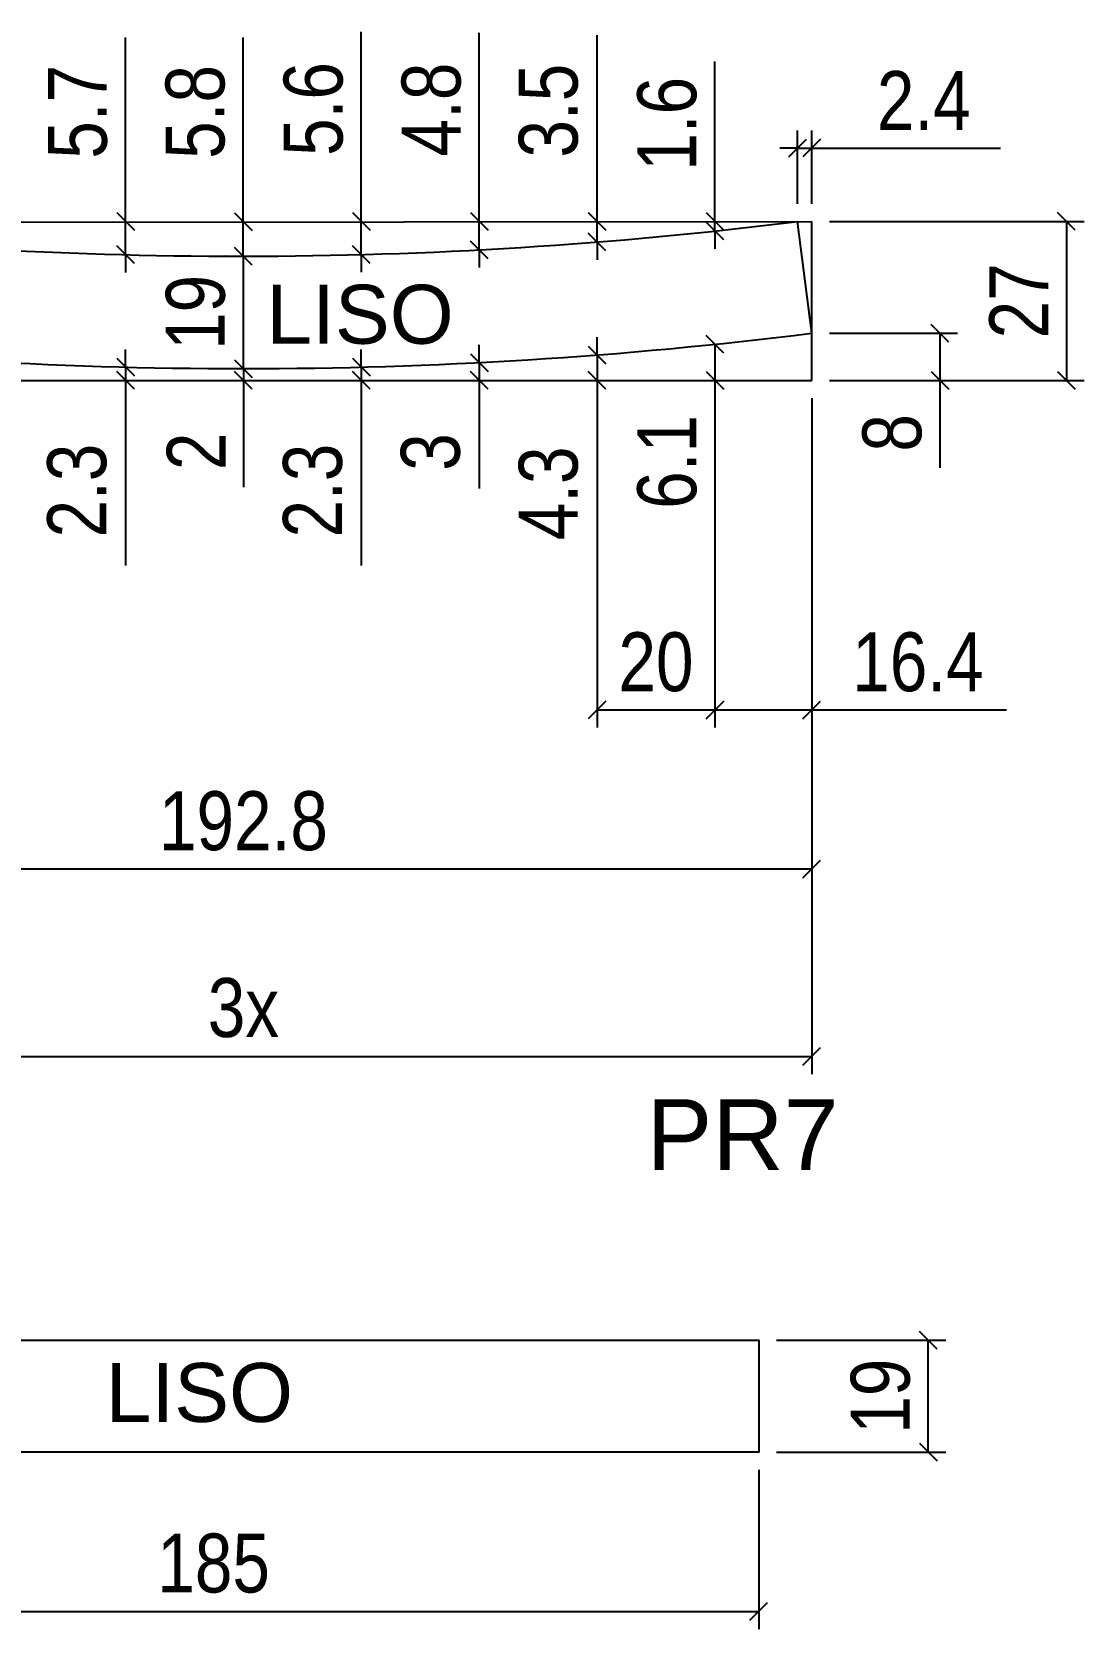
# Model space of a CAD drawing. Extents: x 5442 to 11695, y -218 to 3129.
# Drawn here: x 9387.3 to 9565.8, y 49.3 to 320.3 of the extents above; entities that cross this region are included whole.
import ezdxf
from ezdxf.enums import TextEntityAlignment as Align

# ---------------------------------------------------------------- set-up
doc = ezdxf.new("R2010")
doc.units = 0
for name, color, linetype in [('5', 5, 'Continuous'), ('COTA', 241, 'Continuous'), ('Cotas', 1, 'Continuous'), ('Painéis', 200, 'Continuous')]:
    doc.layers.add(name, color=color, linetype=linetype)
doc.layers.add('Escoras', color=2, linetype='Continuous', lineweight=25)
doc.layers.add('Romaneio', color=3, linetype='Continuous', lineweight=13)
doc.styles.add('ARIAL', font='arial.ttf')
doc.styles.add('COTA TECNICA-50', font='techl___.ttf', dxfattribs={"height": 10})
doc.styles.get("Standard").update_dxf_attribs({"font": 'arial.ttf'})
doc.dimstyles.new('COTA PAINEL-50', dxfattribs={"dimtxt": 10, "dimasz": 3, "dimexe": 3, "dimexo": 3, "dimgap": 3, "dimtad": 1, "dimdec": 1, "dimzin": 12, "dimdsep": 46, "dimtxsty": 'COTA TECNICA-50', "dimblk1": 'OBLIQUE', "dimblk2": 'OBLIQUE', "dimsah": 1, "dimcen": 0.9, "dimclrd": 4, "dimclre": 4, "dimclrt": 240, "dimadec": 1, "dimazin": 3, "dimtfac": 1, "dimtdec": 1, "dimtmove": 0, "dimatfit": 3, "dimfxl": 1, "dimtolj": 1, "dimtzin": 12, "dimarcsym": 0})

# ---------------------------------------------------------------- blocks, each defined once
blk = doc.blocks.new('_Oblique')
at = {"color": 0, "linetype": 'ByBlock', "lineweight": -2}
blk.add_line((-0.5, -0.5), (0.5, 0.5), dxfattribs=at)
blk = doc.blocks.new('*D1510')
at = {"layer": 'Cotas', "color": 4, "linetype": 'ByBlock', "lineweight": -2, "transparency": 16777216}
for p, q in [((9326.77, 258.19), (9326.77, 175.28)), ((9519.6, 258.19), (9519.6, 175.28)), ((9326.77, 178.28), (9519.6, 178.28))]:
    blk.add_line(p, q, dxfattribs=at)
at = {"layer": 'Defpoints', "color": 0, "linetype": 'ByBlock', "transparency": 16777216}
for p in [(9326.77, 261.19), (9519.6, 261.19), (9519.6, 178.28)]:
    blk.add_point(p, dxfattribs=at)
at = {"layer": 'Cotas', "color": 4, "linetype": 'ByBlock', "lineweight": -2, "transparency": 16777216, "xscale": 3, "yscale": 3, "zscale": 3, "rotation": 180}
blk.add_blockref('_Oblique', (9326.77, 178.28), dxfattribs=at)
at = {"layer": 'Cotas', "color": 4, "linetype": 'ByBlock', "lineweight": -2, "transparency": 16777216, "xscale": 3, "yscale": 3, "zscale": 3}
blk.add_blockref('_Oblique', (9519.6, 178.28), dxfattribs=at)
at = {"layer": 'Cotas', "color": 240, "linetype": 'ByBlock', "transparency": 16777216, "insert": (9423.18, 186.38), "char_height": 10, "attachment_point": 5, "style": 'COTA TECNICA-50'}
blk.add_mtext('\\A1;192.8', dxfattribs=at)
blk = doc.blocks.new('*D1511')
at = {"layer": 'Cotas', "color": 4, "linetype": 'ByBlock', "lineweight": -2, "transparency": 16777216}
for p, q in [((9326.77, 258.19), (9326.77, 143.45)), ((9519.6, 258.19), (9519.6, 143.45)), ((9326.77, 146.45), (9519.6, 146.45))]:
    blk.add_line(p, q, dxfattribs=at)
at = {"layer": 'Defpoints', "color": 0, "linetype": 'ByBlock', "transparency": 16777216}
for p in [(9326.77, 261.19), (9519.6, 261.19), (9519.6, 146.45)]:
    blk.add_point(p, dxfattribs=at)
at = {"layer": 'Cotas', "color": 4, "linetype": 'ByBlock', "lineweight": -2, "transparency": 16777216, "xscale": 3, "yscale": 3, "zscale": 3, "rotation": 180}
blk.add_blockref('_Oblique', (9326.77, 146.45), dxfattribs=at)
at = {"layer": 'Cotas', "color": 4, "linetype": 'ByBlock', "lineweight": -2, "transparency": 16777216, "xscale": 3, "yscale": 3, "zscale": 3}
blk.add_blockref('_Oblique', (9519.6, 146.45), dxfattribs=at)
at = {"layer": 'Cotas', "color": 240, "linetype": 'ByBlock', "transparency": 16777216, "insert": (9423.18, 154.67), "char_height": 10, "attachment_point": 5, "style": 'COTA TECNICA-50'}
blk.add_mtext('\\A1;3x', dxfattribs=at)
blk = doc.blocks.new('*D1182')
at = {"layer": 'Cotas', "color": 4, "linetype": 'ByBlock', "lineweight": -2, "transparency": 16777216}
for p, q in [((9503.18, 258.19), (9503.18, 202.26)), ((9519.6, 258.19), (9519.6, 202.26)), ((9503.18, 205.26), (9519.6, 205.26)), ((9519.6, 205.26), (9552.65, 205.26))]:
    blk.add_line(p, q, dxfattribs=at)
at = {"layer": 'Defpoints', "color": 0, "linetype": 'ByBlock', "transparency": 16777216}
for p in [(9503.18, 261.19), (9519.6, 261.19), (9519.6, 205.26)]:
    blk.add_point(p, dxfattribs=at)
at = {"layer": 'Cotas', "color": 4, "linetype": 'ByBlock', "lineweight": -2, "transparency": 16777216, "xscale": 3, "yscale": 3, "zscale": 3, "rotation": 180}
blk.add_blockref('_Oblique', (9503.18, 205.26), dxfattribs=at)
at = {"layer": 'Cotas', "color": 4, "linetype": 'ByBlock', "lineweight": -2, "transparency": 16777216, "xscale": 3, "yscale": 3, "zscale": 3}
blk.add_blockref('_Oblique', (9519.6, 205.26), dxfattribs=at)
at = {"layer": 'Cotas', "color": 240, "linetype": 'ByBlock', "transparency": 16777216, "insert": (9537.63, 213.36), "char_height": 10, "attachment_point": 5, "style": 'COTA TECNICA-50'}
blk.add_mtext('\\A1;16.4', dxfattribs=at)
blk = doc.blocks.new('*D1183')
at = {"layer": 'Cotas', "color": 4, "linetype": 'ByBlock', "lineweight": -2, "transparency": 16777216}
for p, q in [((9483.18, 258.19), (9483.18, 202.26)), ((9503.18, 258.19), (9503.18, 202.26)), ((9483.18, 205.26), (9503.18, 205.26))]:
    blk.add_line(p, q, dxfattribs=at)
at = {"layer": 'Defpoints', "color": 0, "linetype": 'ByBlock', "transparency": 16777216}
for p in [(9483.18, 261.19), (9503.18, 261.19), (9503.18, 205.26)]:
    blk.add_point(p, dxfattribs=at)
at = {"layer": 'Cotas', "color": 4, "linetype": 'ByBlock', "lineweight": -2, "transparency": 16777216, "xscale": 3, "yscale": 3, "zscale": 3, "rotation": 180}
blk.add_blockref('_Oblique', (9483.18, 205.26), dxfattribs=at)
at = {"layer": 'Cotas', "color": 4, "linetype": 'ByBlock', "lineweight": -2, "transparency": 16777216, "xscale": 3, "yscale": 3, "zscale": 3}
blk.add_blockref('_Oblique', (9503.18, 205.26), dxfattribs=at)
at = {"layer": 'Cotas', "color": 240, "linetype": 'ByBlock', "transparency": 16777216, "insert": (9493.18, 213.36), "char_height": 10, "attachment_point": 5, "style": 'COTA TECNICA-50'}
blk.add_mtext('\\A1;20', dxfattribs=at)
blk = doc.blocks.new('*D1187')
at = {"layer": 'Cotas', "color": 4, "linetype": 'ByBlock', "lineweight": -2, "transparency": 16777216}
for p, q in [((9403.18, 263.45), (9403.18, 266.45)), ((9403.18, 263.45), (9403.18, 261.19)), ((9406.18, 263.45), (9406.18, 263.45)), ((9403.18, 261.19), (9403.18, 229.76)), ((9406.18, 261.19), (9406.18, 261.19))]:
    blk.add_line(p, q, dxfattribs=at)
at = {"layer": 'Defpoints', "color": 0, "linetype": 'ByBlock', "transparency": 16777216}
for p in [(9403.18, 263.45), (9403.18, 261.19), (9403.18, 261.19)]:
    blk.add_point(p, dxfattribs=at)
at = {"layer": 'Cotas', "color": 4, "linetype": 'ByBlock', "lineweight": -2, "transparency": 16777216, "xscale": 3, "yscale": 3, "zscale": 3}
for p, rotation in [((9403.18, 263.45), 270), ((9403.18, 261.19), 90)]:
    blk.add_blockref('_Oblique', p, dxfattribs=dict(at, rotation=rotation))
at = {"layer": 'Cotas', "color": 240, "linetype": 'ByBlock', "transparency": 16777216, "insert": (9394.96, 242.48), "char_height": 10, "attachment_point": 5, "rotation": 90, "style": 'COTA TECNICA-50'}
blk.add_mtext('\\A1;2.3', dxfattribs=at)
blk = doc.blocks.new('*D1188')
at = {"layer": 'Cotas', "color": 4, "linetype": 'ByBlock', "lineweight": -2, "transparency": 16777216}
for p, q in [((9423.18, 263.19), (9423.18, 266.19)), ((9423.18, 263.19), (9423.18, 261.19)), ((9426.18, 263.19), (9426.18, 263.19)), ((9423.18, 261.19), (9423.18, 243.08)), ((9426.18, 261.19), (9426.18, 261.19))]:
    blk.add_line(p, q, dxfattribs=at)
at = {"layer": 'Defpoints', "color": 0, "linetype": 'ByBlock', "transparency": 16777216}
for p in [(9423.18, 263.19), (9423.18, 261.19), (9423.18, 261.19)]:
    blk.add_point(p, dxfattribs=at)
at = {"layer": 'Cotas', "color": 4, "linetype": 'ByBlock', "lineweight": -2, "transparency": 16777216, "xscale": 3, "yscale": 3, "zscale": 3}
for p, rotation in [((9423.18, 263.19), 270), ((9423.18, 261.19), 90)]:
    blk.add_blockref('_Oblique', p, dxfattribs=dict(at, rotation=rotation))
at = {"layer": 'Cotas', "color": 240, "linetype": 'ByBlock', "transparency": 16777216, "insert": (9415.18, 249.14), "char_height": 10, "attachment_point": 5, "rotation": 90, "style": 'COTA TECNICA-50'}
blk.add_mtext('\\A1;2', dxfattribs=at)
blk = doc.blocks.new('*D1189')
at = {"layer": 'Cotas', "color": 4, "linetype": 'ByBlock', "lineweight": -2, "transparency": 16777216}
for p, q in [((9443.18, 263.45), (9443.18, 266.45)), ((9443.18, 263.45), (9443.18, 261.19)), ((9446.18, 263.45), (9446.18, 263.45)), ((9443.18, 261.19), (9443.18, 229.76)), ((9446.18, 261.19), (9446.18, 261.19))]:
    blk.add_line(p, q, dxfattribs=at)
at = {"layer": 'Defpoints', "color": 0, "linetype": 'ByBlock', "transparency": 16777216}
for p in [(9443.18, 263.45), (9443.18, 261.19), (9443.18, 261.19)]:
    blk.add_point(p, dxfattribs=at)
at = {"layer": 'Cotas', "color": 4, "linetype": 'ByBlock', "lineweight": -2, "transparency": 16777216, "xscale": 3, "yscale": 3, "zscale": 3}
for p, rotation in [((9443.18, 263.45), 270), ((9443.18, 261.19), 90)]:
    blk.add_blockref('_Oblique', p, dxfattribs=dict(at, rotation=rotation))
at = {"layer": 'Cotas', "color": 240, "linetype": 'ByBlock', "transparency": 16777216, "insert": (9434.96, 242.48), "char_height": 10, "attachment_point": 5, "rotation": 90, "style": 'COTA TECNICA-50'}
blk.add_mtext('\\A1;2.3', dxfattribs=at)
blk = doc.blocks.new('*D1190')
at = {"layer": 'Cotas', "color": 4, "linetype": 'ByBlock', "lineweight": -2, "transparency": 16777216}
for p, q in [((9463.18, 264.22), (9463.18, 267.22)), ((9463.18, 264.22), (9463.18, 261.19)), ((9466.18, 264.22), (9466.18, 264.22)), ((9463.18, 261.19), (9463.18, 242.86)), ((9466.18, 261.19), (9466.18, 261.19))]:
    blk.add_line(p, q, dxfattribs=at)
at = {"layer": 'Defpoints', "color": 0, "linetype": 'ByBlock', "transparency": 16777216}
for p in [(9463.18, 264.22), (9463.18, 261.19), (9463.18, 261.19)]:
    blk.add_point(p, dxfattribs=at)
at = {"layer": 'Cotas', "color": 4, "linetype": 'ByBlock', "lineweight": -2, "transparency": 16777216, "xscale": 3, "yscale": 3, "zscale": 3}
for p, rotation in [((9463.18, 264.22), 270), ((9463.18, 261.19), 90)]:
    blk.add_blockref('_Oblique', p, dxfattribs=dict(at, rotation=rotation))
at = {"layer": 'Cotas', "color": 240, "linetype": 'ByBlock', "transparency": 16777216, "insert": (9454.96, 249.03), "char_height": 10, "attachment_point": 5, "rotation": 90, "style": 'COTA TECNICA-50'}
blk.add_mtext('\\A1;3', dxfattribs=at)
blk = doc.blocks.new('*D1191')
at = {"layer": 'Cotas', "color": 4, "linetype": 'ByBlock', "lineweight": -2, "transparency": 16777216}
for p, q in [((9483.18, 265.51), (9483.18, 268.51)), ((9483.18, 265.51), (9483.18, 261.19)), ((9486.18, 265.51), (9486.18, 265.51)), ((9483.18, 261.19), (9483.18, 228.83)), ((9486.18, 261.19), (9486.18, 261.19))]:
    blk.add_line(p, q, dxfattribs=at)
at = {"layer": 'Defpoints', "color": 0, "linetype": 'ByBlock', "transparency": 16777216}
for p in [(9483.18, 265.51), (9483.18, 261.19), (9483.18, 261.19)]:
    blk.add_point(p, dxfattribs=at)
at = {"layer": 'Cotas', "color": 4, "linetype": 'ByBlock', "lineweight": -2, "transparency": 16777216, "xscale": 3, "yscale": 3, "zscale": 3}
for p, rotation in [((9483.18, 265.51), 270), ((9483.18, 261.19), 90)]:
    blk.add_blockref('_Oblique', p, dxfattribs=dict(at, rotation=rotation))
at = {"layer": 'Cotas', "color": 240, "linetype": 'ByBlock', "transparency": 16777216, "insert": (9474.96, 242.01), "char_height": 10, "attachment_point": 5, "rotation": 90, "style": 'COTA TECNICA-50'}
blk.add_mtext('\\A1;4.3', dxfattribs=at)
blk = doc.blocks.new('*D1192')
at = {"layer": 'Cotas', "color": 4, "linetype": 'ByBlock', "lineweight": -2, "transparency": 16777216}
for p, q in [((9503.18, 267.32), (9503.18, 261.19)), ((9506.18, 267.32), (9506.18, 267.32)), ((9503.18, 261.19), (9503.18, 236.52)), ((9506.18, 261.19), (9506.18, 261.19))]:
    blk.add_line(p, q, dxfattribs=at)
at = {"layer": 'Defpoints', "color": 0, "linetype": 'ByBlock', "transparency": 16777216}
for p in [(9503.18, 267.32), (9503.18, 261.19), (9503.18, 261.19)]:
    blk.add_point(p, dxfattribs=at)
at = {"layer": 'Cotas', "color": 4, "linetype": 'ByBlock', "lineweight": -2, "transparency": 16777216, "xscale": 3, "yscale": 3, "zscale": 3}
for p, rotation in [((9503.18, 267.32), 90), ((9503.18, 261.19), 270)]:
    blk.add_blockref('_Oblique', p, dxfattribs=dict(at, rotation=rotation))
at = {"layer": 'Cotas', "color": 240, "linetype": 'ByBlock', "transparency": 16777216, "insert": (9495.08, 247.35), "char_height": 10, "attachment_point": 5, "rotation": 90, "style": 'COTA TECNICA-50'}
blk.add_mtext('\\A1;6.1', dxfattribs=at)
blk = doc.blocks.new('*D1512')
at = {"layer": 'Cotas', "color": 4, "linetype": 'ByBlock', "lineweight": -2, "transparency": 16777216}
for p, q in [((9522.6, 269.19), (9544.36, 269.19)), ((9541.36, 269.19), (9541.36, 261.19)), ((9522.6, 261.19), (9544.36, 261.19)), ((9541.36, 261.19), (9541.36, 246.37))]:
    blk.add_line(p, q, dxfattribs=at)
at = {"layer": 'Defpoints', "color": 0, "linetype": 'ByBlock', "transparency": 16777216}
for p in [(9519.6, 269.19), (9519.6, 261.19), (9541.36, 261.19)]:
    blk.add_point(p, dxfattribs=at)
at = {"layer": 'Cotas', "color": 4, "linetype": 'ByBlock', "lineweight": -2, "transparency": 16777216, "xscale": 3, "yscale": 3, "zscale": 3}
for p, rotation in [((9541.36, 269.19), 90), ((9541.36, 261.19), 270)]:
    blk.add_blockref('_Oblique', p, dxfattribs=dict(at, rotation=rotation))
at = {"layer": 'Cotas', "color": 240, "linetype": 'ByBlock', "transparency": 16777216, "insert": (9533.27, 252.28), "char_height": 10, "attachment_point": 5, "rotation": 90, "style": 'COTA TECNICA-50'}
blk.add_mtext('\\A1;8', dxfattribs=at)
blk = doc.blocks.new('*D1515')
at = {"layer": 'Cotas', "color": 4, "linetype": 'ByBlock', "lineweight": -2, "transparency": 16777216}
for p, q in [((9420.17, 282.26), (9420.17, 282.26)), ((9423.17, 263.19), (9423.17, 282.26)), ((9420.18, 263.19), (9420.17, 263.19))]:
    blk.add_line(p, q, dxfattribs=at)
at = {"layer": 'Defpoints', "color": 0, "linetype": 'ByBlock', "transparency": 16777216}
for p in [(9423.17, 282.26), (9423.17, 282.26), (9423.18, 263.19)]:
    blk.add_point(p, dxfattribs=at)
at = {"layer": 'Cotas', "color": 4, "linetype": 'ByBlock', "lineweight": -2, "transparency": 16777216, "xscale": 3, "yscale": 3, "zscale": 3}
for p, rotation in [((9423.17, 282.26), 90), ((9423.17, 263.19), 270)]:
    blk.add_blockref('_Oblique', p, dxfattribs=dict(at, rotation=rotation))
at = {"layer": 'Cotas', "color": 240, "linetype": 'ByBlock', "transparency": 16777216, "insert": (9415.08, 272.72), "char_height": 10, "attachment_point": 5, "rotation": 90, "style": 'COTA TECNICA-50'}
blk.add_mtext('\\A1;19', dxfattribs=at)
blk = doc.blocks.new('*D1516')
at = {"layer": 'Cotas', "color": 4, "linetype": 'ByBlock', "lineweight": -2, "transparency": 16777216}
for p, q in [((9423.16, 288.1), (9423.16, 319.39)), ((9423.16, 282.26), (9423.16, 288.1)), ((9426.16, 288.1), (9426.16, 288.1)), ((9420.17, 282.26), (9420.16, 282.26)), ((9423.16, 282.26), (9423.16, 279.26))]:
    blk.add_line(p, q, dxfattribs=at)
at = {"layer": 'Defpoints', "color": 0, "linetype": 'ByBlock', "transparency": 16777216}
for p in [(9423.16, 288.1), (9423.16, 288.1), (9423.17, 282.26)]:
    blk.add_point(p, dxfattribs=at)
at = {"layer": 'Cotas', "color": 4, "linetype": 'ByBlock', "lineweight": -2, "transparency": 16777216, "xscale": 3, "yscale": 3, "zscale": 3}
for p, rotation in [((9423.16, 288.1), 270), ((9423.16, 282.26), 90)]:
    blk.add_blockref('_Oblique', p, dxfattribs=dict(at, rotation=rotation))
at = {"layer": 'Cotas', "color": 240, "linetype": 'ByBlock', "transparency": 16777216, "insert": (9415.03, 306.75), "char_height": 10, "attachment_point": 5, "rotation": 90, "style": 'COTA TECNICA-50'}
blk.add_mtext('\\A1;5.8', dxfattribs=at)
blk = doc.blocks.new('*D1517')
at = {"layer": 'Cotas', "color": 4, "linetype": 'ByBlock', "lineweight": -2, "transparency": 16777216}
for p, q in [((9522.6, 288.16), (9565.81, 288.16)), ((9562.81, 288.16), (9562.81, 261.19)), ((9522.6, 261.19), (9565.81, 261.19))]:
    blk.add_line(p, q, dxfattribs=at)
at = {"layer": 'Defpoints', "color": 0, "linetype": 'ByBlock', "transparency": 16777216}
for p in [(9519.6, 288.16), (9519.6, 261.19), (9562.81, 261.19)]:
    blk.add_point(p, dxfattribs=at)
at = {"layer": 'Cotas', "color": 4, "linetype": 'ByBlock', "lineweight": -2, "transparency": 16777216, "xscale": 3, "yscale": 3, "zscale": 3}
for p, rotation in [((9562.81, 288.16), 90), ((9562.81, 261.19), 270)]:
    blk.add_blockref('_Oblique', p, dxfattribs=dict(at, rotation=rotation))
at = {"layer": 'Cotas', "color": 240, "linetype": 'ByBlock', "transparency": 16777216, "insert": (9554.74, 274.68), "char_height": 10, "attachment_point": 5, "rotation": 90, "style": 'COTA TECNICA-50'}
blk.add_mtext('\\A1;27', dxfattribs=at)
blk = doc.blocks.new('*D1518')
at = {"layer": 'Cotas', "color": 4, "linetype": 'ByBlock', "lineweight": -2, "transparency": 16777216}
for p, q in [((9517.22, 291.16), (9517.22, 303.61)), ((9519.6, 291.16), (9519.6, 303.61)), ((9517.22, 300.61), (9514.22, 300.61)), ((9517.22, 300.61), (9519.6, 300.61)), ((9519.6, 300.61), (9551.63, 300.61))]:
    blk.add_line(p, q, dxfattribs=at)
at = {"layer": 'Defpoints', "color": 0, "linetype": 'ByBlock', "transparency": 16777216}
for p in [(9517.22, 300.61), (9517.22, 288.16), (9519.6, 288.16)]:
    blk.add_point(p, dxfattribs=at)
at = {"layer": 'Cotas', "color": 4, "linetype": 'ByBlock', "lineweight": -2, "transparency": 16777216, "xscale": 3, "yscale": 3, "zscale": 3}
blk.add_blockref('_Oblique', (9517.22, 300.61), dxfattribs=at)
at = {"layer": 'Cotas', "color": 4, "linetype": 'ByBlock', "lineweight": -2, "transparency": 16777216, "xscale": 3, "yscale": 3, "zscale": 3, "rotation": 180}
blk.add_blockref('_Oblique', (9519.6, 300.61), dxfattribs=at)
at = {"layer": 'Cotas', "color": 240, "linetype": 'ByBlock', "transparency": 16777216, "insert": (9538.62, 308.69), "char_height": 10, "attachment_point": 5, "style": 'COTA TECNICA-50'}
blk.add_mtext('\\A1;2.4', dxfattribs=at)
blk = doc.blocks.new('*D1196')
at = {"layer": 'Cotas', "color": 4, "linetype": 'ByBlock', "lineweight": -2, "transparency": 16777216}
for p, q in [((9403.18, 288.16), (9403.18, 319.38)), ((9403.18, 282.51), (9403.18, 288.16)), ((9406.18, 288.16), (9406.18, 288.16)), ((9403.18, 282.51), (9403.18, 279.51)), ((9406.18, 282.51), (9406.18, 282.51))]:
    blk.add_line(p, q, dxfattribs=at)
at = {"layer": 'Defpoints', "color": 0, "linetype": 'ByBlock', "transparency": 16777216}
for p in [(9403.18, 288.16), (9403.18, 288.16), (9403.18, 282.51)]:
    blk.add_point(p, dxfattribs=at)
at = {"layer": 'Cotas', "color": 4, "linetype": 'ByBlock', "lineweight": -2, "transparency": 16777216, "xscale": 3, "yscale": 3, "zscale": 3}
for p, rotation in [((9403.18, 288.16), 270), ((9403.18, 282.51), 90)]:
    blk.add_blockref('_Oblique', p, dxfattribs=dict(at, rotation=rotation))
at = {"layer": 'Cotas', "color": 240, "linetype": 'ByBlock', "transparency": 16777216, "insert": (9395.07, 306.77), "char_height": 10, "attachment_point": 5, "rotation": 90, "style": 'COTA TECNICA-50'}
blk.add_mtext('\\A1;5.7', dxfattribs=at)
blk = doc.blocks.new('*D1197')
at = {"layer": 'Cotas', "color": 4, "linetype": 'ByBlock', "lineweight": -2, "transparency": 16777216}
for p, q in [((9443.18, 288.16), (9443.18, 320.33)), ((9443.18, 282.53), (9443.18, 288.16)), ((9446.18, 288.16), (9446.18, 288.16)), ((9443.18, 282.53), (9443.18, 279.53)), ((9446.18, 282.53), (9446.18, 282.53))]:
    blk.add_line(p, q, dxfattribs=at)
at = {"layer": 'Defpoints', "color": 0, "linetype": 'ByBlock', "transparency": 16777216}
for p in [(9443.18, 288.16), (9443.18, 288.16), (9443.18, 282.53)]:
    blk.add_point(p, dxfattribs=at)
at = {"layer": 'Cotas', "color": 4, "linetype": 'ByBlock', "lineweight": -2, "transparency": 16777216, "xscale": 3, "yscale": 3, "zscale": 3}
for p, rotation in [((9443.18, 288.16), 270), ((9443.18, 282.53), 90)]:
    blk.add_blockref('_Oblique', p, dxfattribs=dict(at, rotation=rotation))
at = {"layer": 'Cotas', "color": 240, "linetype": 'ByBlock', "transparency": 16777216, "insert": (9435.07, 307.25), "char_height": 10, "attachment_point": 5, "rotation": 90, "style": 'COTA TECNICA-50'}
blk.add_mtext('\\A1;5.6', dxfattribs=at)
blk = doc.blocks.new('*D1198')
at = {"layer": 'Cotas', "color": 4, "linetype": 'ByBlock', "lineweight": -2, "transparency": 16777216}
for p, q in [((9463.18, 288.16), (9463.18, 320.16)), ((9463.18, 283.34), (9463.18, 288.16)), ((9466.18, 288.16), (9466.18, 288.16)), ((9463.18, 283.34), (9463.18, 280.34)), ((9466.18, 283.34), (9466.18, 283.34))]:
    blk.add_line(p, q, dxfattribs=at)
at = {"layer": 'Defpoints', "color": 0, "linetype": 'ByBlock', "transparency": 16777216}
for p in [(9463.18, 288.16), (9463.18, 288.16), (9463.18, 283.34)]:
    blk.add_point(p, dxfattribs=at)
at = {"layer": 'Cotas', "color": 4, "linetype": 'ByBlock', "lineweight": -2, "transparency": 16777216, "xscale": 3, "yscale": 3, "zscale": 3}
for p, rotation in [((9463.18, 288.16), 270), ((9463.18, 283.34), 90)]:
    blk.add_blockref('_Oblique', p, dxfattribs=dict(at, rotation=rotation))
at = {"layer": 'Cotas', "color": 240, "linetype": 'ByBlock', "transparency": 16777216, "insert": (9455.09, 307.16), "char_height": 10, "attachment_point": 5, "rotation": 90, "style": 'COTA TECNICA-50'}
blk.add_mtext('\\A1;4.8', dxfattribs=at)
blk = doc.blocks.new('*D1199')
at = {"layer": 'Cotas', "color": 4, "linetype": 'ByBlock', "lineweight": -2, "transparency": 16777216}
for p, q in [((9483.18, 288.16), (9483.18, 319.77)), ((9483.18, 284.67), (9483.18, 288.16)), ((9486.18, 288.16), (9486.18, 288.16)), ((9483.18, 284.67), (9483.18, 281.67)), ((9486.18, 284.67), (9486.18, 284.67))]:
    blk.add_line(p, q, dxfattribs=at)
at = {"layer": 'Defpoints', "color": 0, "linetype": 'ByBlock', "transparency": 16777216}
for p in [(9483.18, 288.16), (9483.18, 288.16), (9483.18, 284.67)]:
    blk.add_point(p, dxfattribs=at)
at = {"layer": 'Cotas', "color": 4, "linetype": 'ByBlock', "lineweight": -2, "transparency": 16777216, "xscale": 3, "yscale": 3, "zscale": 3}
for p, rotation in [((9483.18, 288.16), 270), ((9483.18, 284.67), 90)]:
    blk.add_blockref('_Oblique', p, dxfattribs=dict(at, rotation=rotation))
at = {"layer": 'Cotas', "color": 240, "linetype": 'ByBlock', "transparency": 16777216, "insert": (9474.96, 306.97), "char_height": 10, "attachment_point": 5, "rotation": 90, "style": 'COTA TECNICA-50'}
blk.add_mtext('\\A1;3.5', dxfattribs=at)
blk = doc.blocks.new('*D1200')
at = {"layer": 'Cotas', "color": 4, "linetype": 'ByBlock', "lineweight": -2, "transparency": 16777216}
for p, q in [((9503.18, 288.16), (9503.18, 315.31)), ((9503.18, 286.54), (9503.18, 288.16)), ((9506.18, 288.16), (9506.18, 288.16)), ((9503.18, 286.54), (9503.18, 283.54)), ((9506.18, 286.54), (9506.18, 286.54))]:
    blk.add_line(p, q, dxfattribs=at)
at = {"layer": 'Defpoints', "color": 0, "linetype": 'ByBlock', "transparency": 16777216}
for p in [(9503.18, 288.16), (9503.18, 288.16), (9503.18, 286.54)]:
    blk.add_point(p, dxfattribs=at)
at = {"layer": 'Cotas', "color": 4, "linetype": 'ByBlock', "lineweight": -2, "transparency": 16777216, "xscale": 3, "yscale": 3, "zscale": 3}
for p, rotation in [((9503.18, 288.16), 270), ((9503.18, 286.54), 90)]:
    blk.add_blockref('_Oblique', p, dxfattribs=dict(at, rotation=rotation))
at = {"layer": 'Cotas', "color": 240, "linetype": 'ByBlock', "transparency": 16777216, "insert": (9495.08, 304.74), "char_height": 10, "attachment_point": 5, "rotation": 90, "style": 'COTA TECNICA-50'}
blk.add_mtext('\\A1;1.6', dxfattribs=at)
blk = doc.blocks.new('*D1526')
at = {"layer": 'COTA', "color": 4, "linetype": 'ByBlock', "lineweight": -2, "transparency": 16777216}
for p, q in [((9325.62, 76.28), (9325.62, 49.25)), ((9510.62, 76.28), (9510.62, 49.25)), ((9325.62, 52.25), (9510.62, 52.25))]:
    blk.add_line(p, q, dxfattribs=at)
at = {"layer": 'Defpoints', "color": 0, "linetype": 'ByBlock', "transparency": 16777216}
for p in [(9325.62, 79.28), (9510.62, 79.28), (9510.62, 52.25)]:
    blk.add_point(p, dxfattribs=at)
at = {"layer": 'COTA', "color": 4, "linetype": 'ByBlock', "lineweight": -2, "transparency": 16777216, "xscale": 3, "yscale": 3, "zscale": 3, "rotation": 180}
blk.add_blockref('_Oblique', (9325.62, 52.25), dxfattribs=at)
at = {"layer": 'COTA', "color": 4, "linetype": 'ByBlock', "lineweight": -2, "transparency": 16777216, "xscale": 3, "yscale": 3, "zscale": 3}
blk.add_blockref('_Oblique', (9510.62, 52.25), dxfattribs=at)
at = {"layer": 'COTA', "color": 240, "linetype": 'ByBlock', "transparency": 16777216, "insert": (9418.12, 60.39), "char_height": 10, "attachment_point": 5, "style": 'COTA TECNICA-50'}
blk.add_mtext('\\A1;185', dxfattribs=at)
blk = doc.blocks.new('*D1527')
at = {"layer": 'Defpoints', "color": 0, "linetype": 'ByBlock', "transparency": 16777216}
for p in [(9510.62, 98.28), (9539.39, 98.28), (9510.62, 79.28)]:
    blk.add_point(p, dxfattribs=at)
at = {"layer": 'Escoras', "color": 4, "linetype": 'ByBlock', "lineweight": -2, "transparency": 16777216}
for p, q in [((9513.62, 98.28), (9542.39, 98.28)), ((9539.39, 79.28), (9539.39, 98.28)), ((9513.62, 79.28), (9542.39, 79.28))]:
    blk.add_line(p, q, dxfattribs=at)
at = {"layer": 'Escoras', "color": 4, "linetype": 'ByBlock', "lineweight": -2, "transparency": 16777216, "xscale": 3, "yscale": 3, "zscale": 3}
for p, rotation in [((9539.39, 98.28), 90), ((9539.39, 79.28), 270)]:
    blk.add_blockref('_Oblique', p, dxfattribs=dict(at, rotation=rotation))
at = {"layer": 'Escoras', "color": 240, "linetype": 'ByBlock', "transparency": 16777216, "insert": (9531.3, 88.78), "char_height": 10, "attachment_point": 5, "rotation": 90, "style": 'COTA TECNICA-50'}
blk.add_mtext('\\A1;19', dxfattribs=at)

msp = doc.modelspace()

# ---------------------------------------------------------------- linework, layer by layer
at = {"linetype": 'Continuous'}
msp.add_line((9519.6, 269.19), (9517.22, 288.16), dxfattribs=at)
for centre, radius, start, end in [((9422.63, 1042.85), 760.59, 262.93667, 277.14449), ((9423.18, 1040.66), 777.47, 262.87609, 277.12391)]:
    msp.add_arc(centre, radius, start, end, dxfattribs=at)
at = {"layer": 'Painéis', "linetype": 'ByBlock'}
for p, q in [((9326.77, 288.03), (9519.6, 288.16)), ((9519.6, 261.19), (9519.6, 288.16)), ((9326.77, 261.19), (9519.6, 261.19))]:
    msp.add_line(p, q, dxfattribs=at)
at = {"layer": 'Painéis', "linetype": 'Continuous'}
msp.add_lwpolyline([(9325.62, 98.28), (9510.62, 98.28), (9510.62, 79.28), (9325.62, 79.28)], close=True, dxfattribs=at)

# ---------------------------------------------------------------- texts
at = {"layer": '5', "linetype": 'Continuous'}
msp.add_text('PR7', height=12, rotation=0, dxfattribs=at).set_placement((9491.56, 127.19))
at = {"layer": 'Romaneio', "color": 7, "style": 'ARIAL'}
for p in [(9442.95, 272.41), (9415.69, 89.41)]:
    msp.add_text('LISO', height=10, dxfattribs=at).set_placement(p, align=Align.MIDDLE_CENTER)

# ---------------------------------------------------------------- dimensions: what is measured, and where the dimension line sits
at = {"layer": 'COTA', "linetype": 'ByBlock'}
dim = msp.add_aligned_dim(p1=(9325.62, 79.28), p2=(9510.62, 79.28), distance=-27.03, dimstyle='COTA PAINEL-50', override={"dimarcsym": 1}, dxfattribs=at)
dim.commit()
dim.dimension.update_dxf_attribs({"geometry": '*D1526', "text_midpoint": (9418.12, 60.39)})
at = {"layer": 'Cotas', "linetype": 'ByBlock'}
for base, p1, p2, angle, override, picture, middle in [((9443.18, 288.16), (9443.18, 282.53), (9443.18, 288.16), 270, {"dimarcsym": 1}, '*D1197', (9435.07, 307.25)), ((9463.18, 288.16), (9463.18, 283.34), (9463.18, 288.16), 270, {"dimarcsym": 1}, '*D1198', (9455.09, 307.16)), ((9403.1838, 288.1649), (9403.1838, 282.5056), (9403.1838, 288.1649), 270, {"dimarcsym": 1}, '*D1196', (9395.0742, 306.7702)), ((9423.16, 288.1), (9423.17, 282.26), (9423.16, 288.1), 90, {"dimarcsym": 1}, '*D1516', (9415.03, 306.75)), ((9483.18, 288.16), (9483.18, 284.67), (9483.18, 288.16), 270, {"dimarcsym": 1}, '*D1199', (9474.96, 306.97)), ((9503.18, 288.16), (9503.18, 286.54), (9503.18, 288.16), 270, {"dimarcsym": 1}, '*D1200', (9495.08, 304.74)), ((9562.81, 261.19), (9519.6, 288.16), (9519.6, 261.19), 90, {"dimarcsym": 1}, '*D1517', (9554.74, 274.68)), ((9423.17, 282.26), (9423.18, 263.19), (9423.17, 282.26), 90, {"dimdec": 0, "dimarcsym": 1}, '*D1515', (9415.08, 272.72)), ((9483.18, 261.19), (9483.18, 265.51), (9483.18, 261.19), 90, {"dimarcsym": 1}, '*D1191', (9474.96, 242.01)), ((9503.18, 261.19), (9503.18, 267.32), (9503.18, 261.19), 90, {"dimarcsym": 1}, '*D1192', (9495.08, 247.35)), ((9541.36, 261.19), (9519.6, 269.19), (9519.6, 261.19), 90, {"dimarcsym": 1}, '*D1512', (9533.27, 252.28)), ((9403.18, 261.19), (9403.18, 263.45), (9403.18, 261.19), 90, {"dimarcsym": 1}, '*D1187', (9394.96, 242.48)), ((9423.18, 261.19), (9423.18, 263.19), (9423.18, 261.19), 90, {"dimarcsym": 1}, '*D1188', (9415.18, 249.14)), ((9443.18, 261.19), (9443.18, 263.45), (9443.18, 261.19), 90, {"dimarcsym": 1}, '*D1189', (9434.96, 242.48)), ((9463.18, 261.19), (9463.18, 264.22), (9463.18, 261.19), 90, {"dimarcsym": 1}, '*D1190', (9454.96, 249.03))]:
    dim = msp.add_linear_dim(base=base, p1=p1, p2=p2, angle=angle, dimstyle='COTA PAINEL-50', override=override, dxfattribs=at)
    dim.commit()
    dim.dimension.update_dxf_attribs({"geometry": picture, "text_midpoint": middle})
for base, p1, p2, picture, middle in [((9517.22, 300.61), (9519.6, 288.16), (9517.22, 288.16), '*D1518', (9538.62, 300.61)), ((9503.18, 205.26), (9483.18, 261.19), (9503.18, 261.19), '*D1183', (9493.18, 205.26))]:
    dim = msp.add_linear_dim(base=base, p1=p1, p2=p2, dimstyle='COTA PAINEL-50', override={"dimarcsym": 1}, dxfattribs=at)
    dim.commit()
    dim.dimension.update_dxf_attribs({"geometry": picture, "text_midpoint": middle, "dimtype": 160})
for base, p1, picture, middle in [((9519.6, 178.28), (9326.77, 261.19), '*D1510', (9423.18, 186.38)), ((9519.6, 205.26), (9503.18, 261.19), '*D1182', (9537.63, 213.36))]:
    dim = msp.add_linear_dim(base=base, p1=p1, p2=(9519.6, 261.19), dimstyle='COTA PAINEL-50', override={"dimarcsym": 1}, dxfattribs=at)
    dim.commit()
    dim.dimension.update_dxf_attribs({"geometry": picture, "text_midpoint": middle})
dim = msp.add_linear_dim(base=(9519.6, 146.45), p1=(9326.77, 261.19), p2=(9519.6, 261.19), text='3x', dimstyle='COTA PAINEL-50', override={"dimarcsym": 1}, dxfattribs=at)
dim.commit()
dim.dimension.update_dxf_attribs({"geometry": '*D1511', "text_midpoint": (9423.18, 154.67)})
at = {"layer": 'Escoras', "linetype": 'ByBlock'}
dim = msp.add_linear_dim(base=(9539.39, 98.28), p1=(9510.62, 79.28), p2=(9510.62, 98.28), angle=90, dimstyle='COTA PAINEL-50', override={"dimarcsym": 1}, dxfattribs=at)
dim.commit()
dim.dimension.update_dxf_attribs({"geometry": '*D1527', "text_midpoint": (9531.3, 88.78)})

doc.saveas('drawing.dxf')
